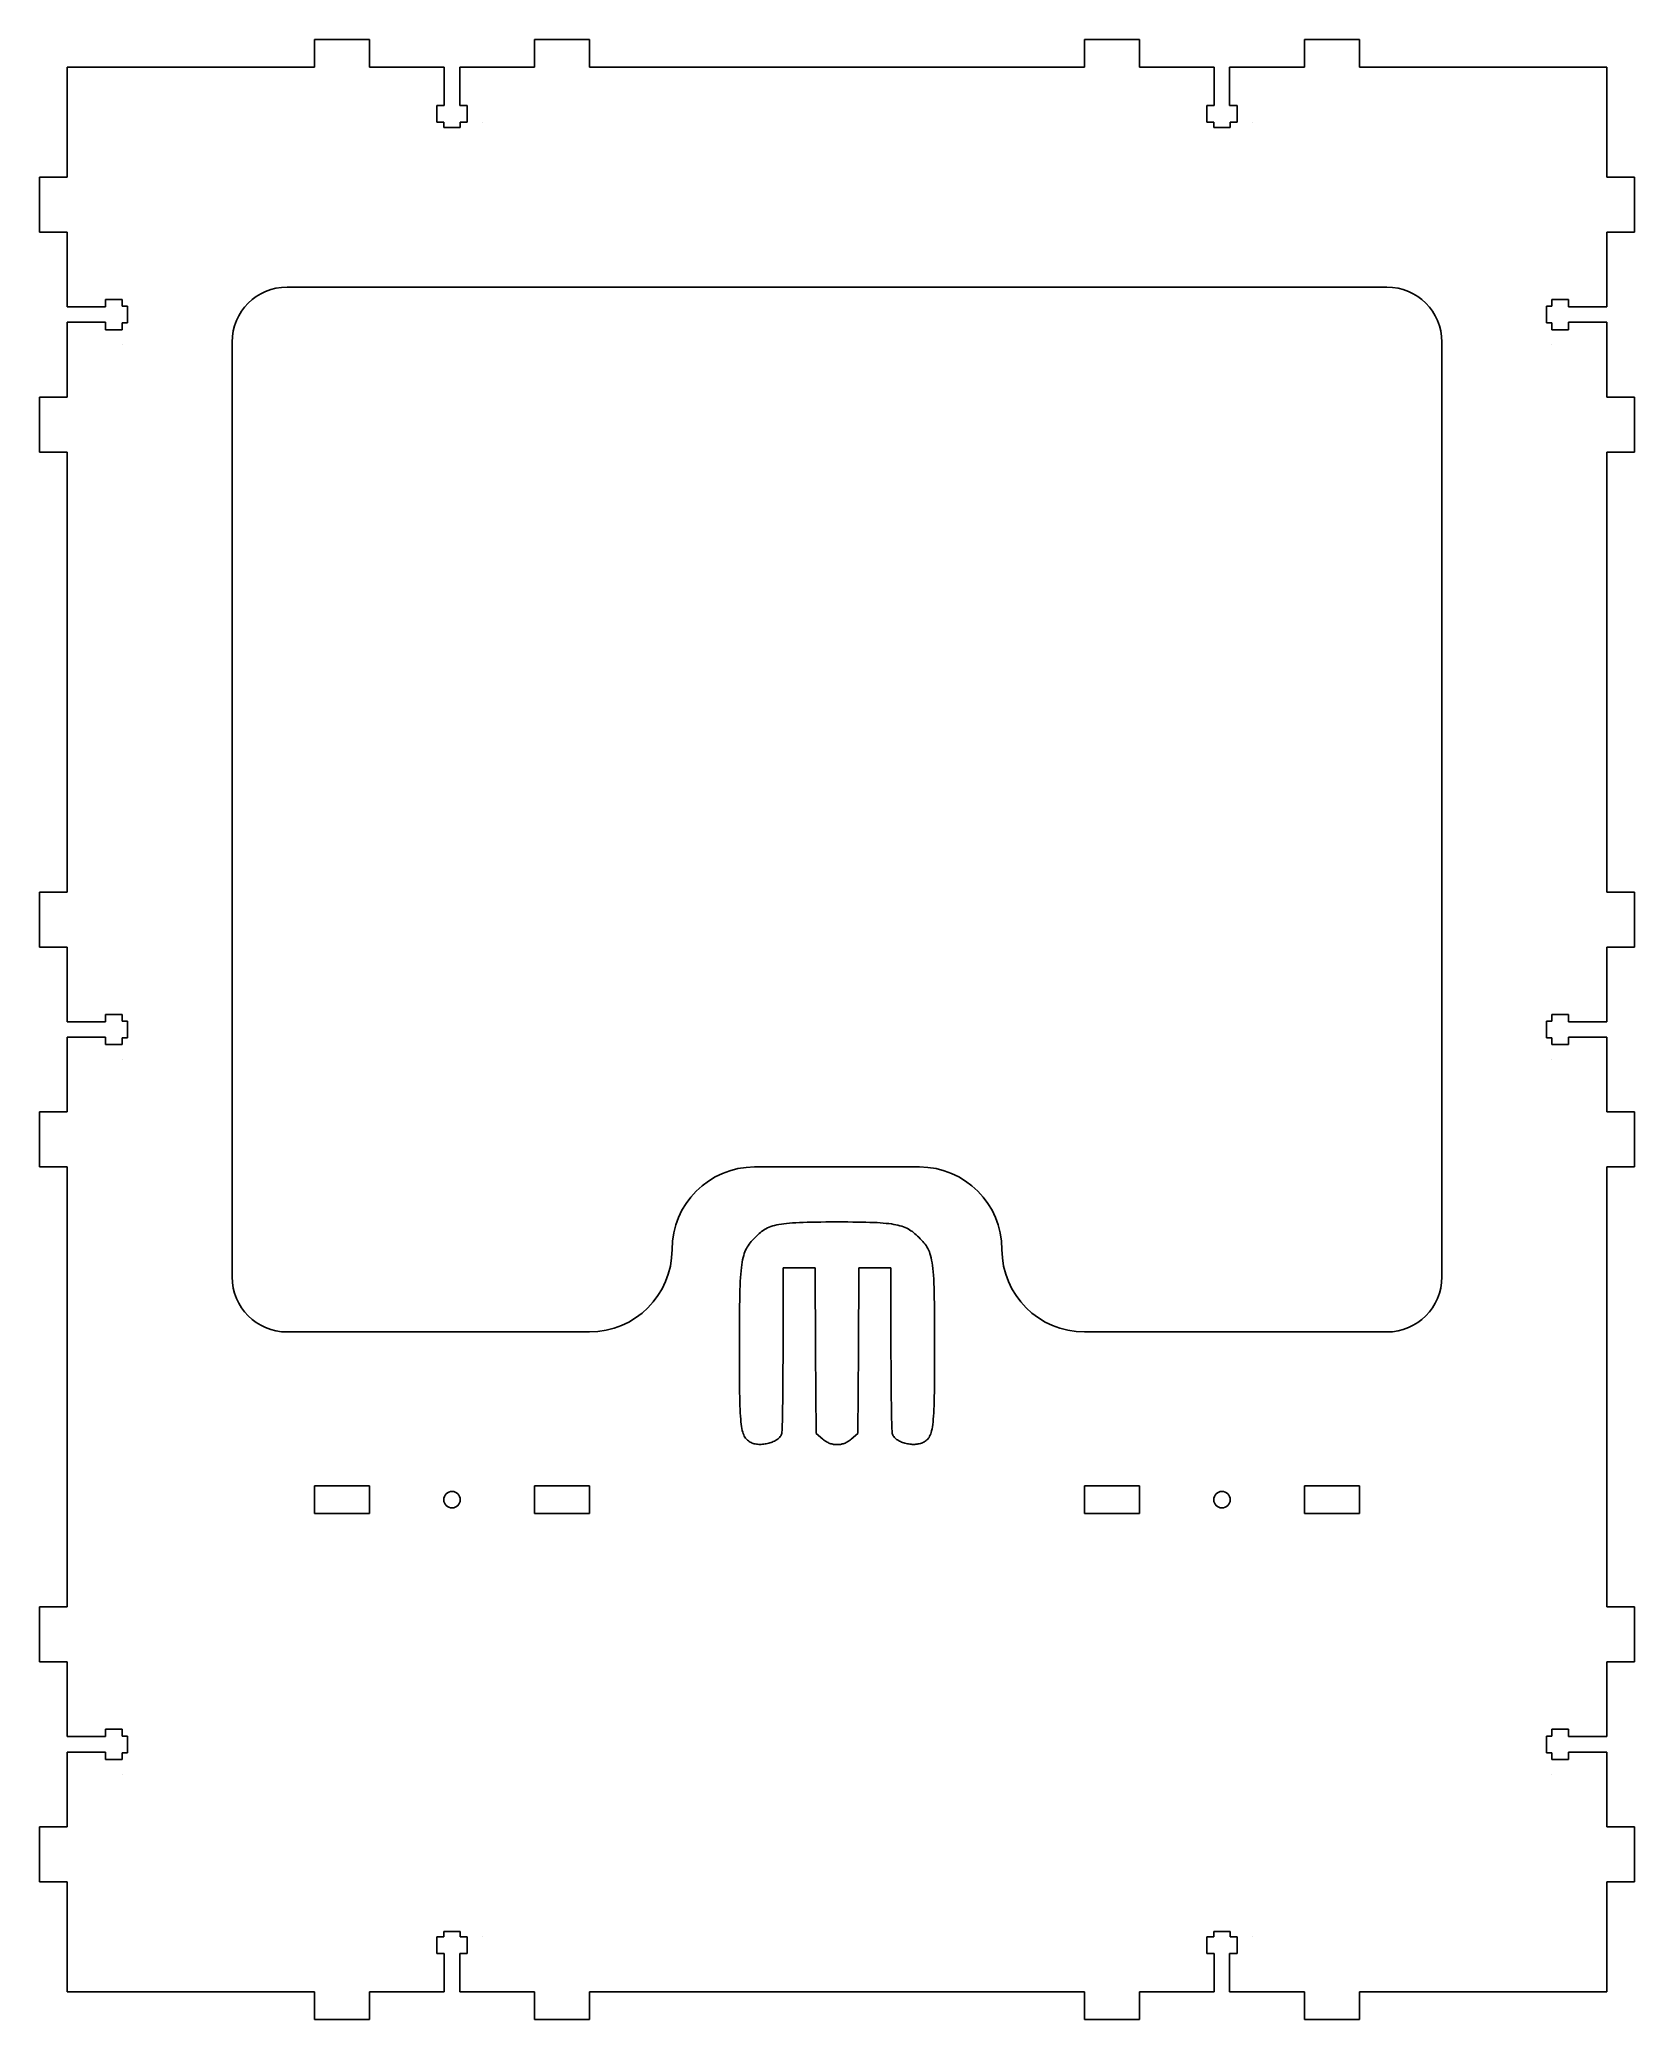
# Model space of a CAD drawing. Header units: millimetres. Extents: x -5 to 285, y -355 to 5.
import ezdxf

# ---------------------------------------------------------------- set-up
doc = ezdxf.new("R2010")
doc.units = ezdxf.units.MM
doc.layers.get('0').update_dxf_attribs({"linetype": 'CONTINUOUS', "lineweight": 25, "true_color": 0x000000})

# ---------------------------------------------------------------- blocks, each defined once
blk = doc.blocks.new('tgrips')
for p, q in [((10, 5), (20, 5)), ((10, 0), (10, 5)), ((20, 5), (20, 0)), ((50, 5), (60, 5)), ((50, 0), (50, 5)), ((60, 5), (60, 0)), ((0, 0), (10, 0)), ((20, 0), (33.58, 0)), ((33.58, 0), (33.58, -7)), ((36.4, -7), (36.4, 0)), ((36.4, 0), (50, 0)), ((60, 0), (70, 0)), ((70, 0), (70, 0)), ((32.25, -7), (32.25, -10)), ((33.58, -7), (32.25, -7)), ((37.75, -7), (36.4, -7)), ((37.75, -7), (37.75, -10)), ((32.25, -10), (33.5, -10)), ((33.5, -10), (33.5, -11)), ((36.5, -10), (37.75, -10)), ((36.5, -11), (36.5, -10)), ((40.5, -10), (40.5, -10)), ((33.5, -11), (36.5, -11))]:
    blk.add_line(p, q)
blk = doc.blocks.new('slot')
for p, q in [((5, 5), (15, 5)), ((5, 5), (5, 0)), ((15, 0), (15, 5)), ((45, 5), (45, 0)), ((45, 5), (55, 5)), ((55, 0), (55, 5)), ((5, 0), (15, 0)), ((45, 0), (55, 0))]:
    blk.add_line(p, q)
blk.add_circle((30, 2.5), 1.5)

msp = doc.modelspace()

# ---------------------------------------------------------------- linework, layer by layer
for p, q in [((0, 0), (0, -10)), ((35, 0), (0, 0)), ((105, 0), (175, 0)), ((245, 0), (247.25, 0)), ((247.25, 0), (280, 0)), ((280, 0), (280, -10)), ((40, -40), (240, -40)), ((30, -220), (30, -50)), ((250, -50), (250, -220)), ((0, -80), (0, -140)), ((280, -80), (280, -140)), ((125, -200), (155, -200)), ((0, -210), (0, -270)), ((125.34, -212.57), (125.58, -212.34)), ((125.58, -212.34), (125.82, -212.12)), ((125.82, -212.12), (126.06, -211.92)), ((126.06, -211.92), (126.3, -211.73)), ((126.3, -211.73), (126.55, -211.55)), ((126.55, -211.55), (126.81, -211.39)), ((126.81, -211.39), (127.08, -211.23)), ((127.08, -211.23), (127.36, -211.09)), ((127.36, -211.09), (127.66, -210.96)), ((127.66, -210.96), (127.97, -210.84)), ((127.97, -210.84), (128.31, -210.73)), ((128.31, -210.73), (128.66, -210.63)), ((128.66, -210.63), (129.04, -210.54)), ((129.04, -210.54), (129.44, -210.46)), ((129.44, -210.46), (129.88, -210.39)), ((129.88, -210.39), (130.34, -210.32)), ((130.34, -210.32), (130.83, -210.26)), ((130.83, -210.26), (131.36, -210.21)), ((131.36, -210.21), (131.92, -210.17)), ((131.92, -210.17), (132.52, -210.13)), ((132.52, -210.13), (133.16, -210.1)), ((133.16, -210.1), (133.85, -210.07)), ((133.85, -210.07), (134.58, -210.05)), ((134.58, -210.05), (135.35, -210.03)), ((135.35, -210.03), (136.18, -210.02)), ((136.18, -210.02), (137.06, -210.01)), ((137.06, -210.01), (137.98, -210)), ((137.98, -210), (138.97, -210)), ((138.97, -210), (140.01, -210)), ((140.01, -210), (141.02, -210)), ((141.02, -210), (141.97, -210)), ((141.97, -210), (142.87, -210.01)), ((142.87, -210.01), (143.72, -210.02)), ((143.72, -210.02), (144.52, -210.03)), ((144.52, -210.03), (145.27, -210.05)), ((145.27, -210.05), (145.98, -210.07)), ((145.98, -210.07), (146.65, -210.09)), ((146.65, -210.09), (147.28, -210.12)), ((147.28, -210.12), (147.86, -210.16)), ((147.86, -210.16), (148.42, -210.2)), ((148.42, -210.2), (148.94, -210.25)), ((148.94, -210.25), (149.42, -210.3)), ((149.42, -210.3), (149.88, -210.36)), ((149.88, -210.36), (150.31, -210.43)), ((150.31, -210.43), (150.71, -210.51)), ((150.71, -210.51), (151.08, -210.59)), ((151.08, -210.59), (151.44, -210.68)), ((151.44, -210.68), (151.77, -210.78)), ((151.77, -210.78), (152.09, -210.89)), ((152.09, -210.89), (152.38, -211.01)), ((152.38, -211.01), (152.67, -211.14)), ((152.67, -211.14), (152.94, -211.27)), ((152.94, -211.27), (153.2, -211.42)), ((153.2, -211.42), (153.45, -211.58)), ((153.45, -211.58), (153.7, -211.75)), ((153.7, -211.75), (153.94, -211.94)), ((153.94, -211.94), (154.18, -212.13)), ((154.18, -212.13), (154.42, -212.34)), ((154.42, -212.34), (154.66, -212.56)), ((280, -210), (280, -210)), ((280, -270), (280, -210)), ((110, -215), (110, -215)), ((123.03, -216.1), (123.14, -215.75)), ((123.14, -215.75), (123.26, -215.43)), ((123.26, -215.43), (123.39, -215.13)), ((123.39, -215.13), (123.54, -214.84)), ((123.54, -214.84), (123.69, -214.57)), ((123.69, -214.57), (123.85, -214.31)), ((123.85, -214.31), (124.03, -214.06)), ((124.03, -214.06), (124.22, -213.81)), ((124.22, -213.81), (124.42, -213.57)), ((124.42, -213.57), (124.63, -213.32)), ((124.63, -213.32), (124.86, -213.07)), ((124.86, -213.07), (125.1, -212.81)), ((125.1, -212.81), (125.34, -212.57)), ((154.66, -212.56), (154.9, -212.79)), ((154.9, -212.79), (155.15, -213.04)), ((155.15, -213.04), (155.39, -213.28)), ((155.39, -213.28), (155.61, -213.52)), ((155.61, -213.52), (155.82, -213.77)), ((155.82, -213.77), (156.01, -214.01)), ((156.01, -214.01), (156.2, -214.26)), ((156.2, -214.26), (156.36, -214.52)), ((156.36, -214.52), (156.52, -214.8)), ((156.52, -214.8), (156.66, -215.09)), ((156.66, -215.09), (156.79, -215.41)), ((156.79, -215.41), (156.91, -215.74)), ((156.91, -215.74), (157.02, -216.11)), ((170, -215), (170, -215)), ((122.45, -220.11), (122.5, -219.46)), ((122.5, -219.46), (122.55, -218.86)), ((122.55, -218.86), (122.61, -218.3)), ((122.61, -218.3), (122.68, -217.78)), ((122.68, -217.78), (122.76, -217.31)), ((122.76, -217.31), (122.84, -216.87)), ((122.84, -216.87), (122.93, -216.47)), ((122.93, -216.47), (123.03, -216.1)), ((133.1, -218.35), (130.19, -218.35)), ((130.19, -218.35), (130.19, -233.14)), ((136, -218.35), (133.1, -218.35)), ((136.12, -233.42), (136, -218.35)), ((144, -218.35), (143.88, -233.42)), ((146.91, -218.35), (144, -218.35)), ((149.81, -218.35), (146.91, -218.35)), ((149.81, -233.14), (149.81, -218.35)), ((157.02, -216.11), (157.12, -216.5)), ((157.12, -216.5), (157.21, -216.93)), ((157.21, -216.93), (157.29, -217.4)), ((157.29, -217.4), (157.37, -217.9)), ((157.37, -217.9), (157.43, -218.45)), ((157.43, -218.45), (157.49, -219.05)), ((157.49, -219.05), (157.54, -219.7)), ((122.33, -223.29), (122.35, -222.4)), ((122.35, -222.4), (122.38, -221.58)), ((122.38, -221.58), (122.41, -220.82)), ((122.41, -220.82), (122.45, -220.11)), ((157.54, -219.7), (157.58, -220.4)), ((157.58, -220.4), (157.62, -221.16)), ((157.62, -221.16), (157.65, -221.98)), ((157.65, -221.98), (157.67, -222.86)), ((157.67, -222.86), (157.69, -223.82)), ((122.27, -227.51), (122.28, -226.35)), ((122.28, -226.35), (122.29, -225.26)), ((122.29, -225.26), (122.31, -224.24)), ((122.31, -224.24), (122.33, -223.29)), ((157.69, -223.82), (157.71, -224.84)), ((157.71, -224.84), (157.72, -225.93)), ((157.72, -225.93), (157.73, -227.11)), ((40, -230), (95, -230)), ((122.26, -228.76), (122.27, -227.51)), ((122.26, -230.09), (122.26, -228.76)), ((122.26, -231.5), (122.26, -230.09)), ((157.73, -227.11), (157.74, -228.36)), ((157.74, -228.36), (157.74, -229.7)), ((157.74, -229.7), (157.75, -231.12)), ((185, -230), (240, -230)), ((122.26, -233), (122.26, -231.5)), ((122.26, -234.36), (122.26, -233)), ((130.19, -233.14), (130.19, -233.92)), ((130.19, -233.92), (130.19, -234.7)), ((136.24, -248.49), (136.12, -233.42)), ((143.88, -233.42), (143.76, -248.49)), ((149.81, -233.92), (149.81, -233.14)), ((149.81, -234.7), (149.81, -233.92)), ((157.75, -231.12), (157.75, -232.64)), ((157.75, -232.64), (157.75, -234.05)), ((122.26, -235.65), (122.26, -234.36)), ((122.26, -236.86), (122.26, -235.65)), ((122.27, -237.99), (122.26, -236.86)), ((130.19, -235.46), (130.18, -236.22)), ((130.18, -236.22), (130.18, -236.96)), ((130.18, -236.96), (130.18, -237.69)), ((130.19, -234.7), (130.19, -235.46)), ((149.82, -235.46), (149.81, -234.7)), ((149.82, -236.22), (149.82, -235.46)), ((149.82, -236.96), (149.82, -236.22)), ((149.83, -237.69), (149.82, -236.96)), ((157.74, -236.63), (157.73, -237.8)), ((157.75, -234.05), (157.74, -235.38)), ((157.74, -235.38), (157.74, -236.63)), ((122.28, -239.06), (122.27, -237.99)), ((122.29, -240.05), (122.28, -239.06)), ((122.3, -240.98), (122.29, -240.05)), ((122.31, -241.85), (122.3, -240.98)), ((130.15, -241.11), (130.14, -241.74)), ((130.16, -240.46), (130.15, -241.11)), ((130.17, -239.11), (130.16, -239.79)), ((130.16, -239.79), (130.16, -240.46)), ((130.18, -237.69), (130.17, -238.41)), ((130.17, -238.41), (130.17, -239.11)), ((149.83, -238.41), (149.83, -237.69)), ((149.83, -239.11), (149.83, -238.41)), ((149.84, -239.79), (149.83, -239.11)), ((149.85, -240.46), (149.84, -239.79)), ((149.85, -241.11), (149.85, -240.46)), ((149.86, -241.74), (149.85, -241.11)), ((157.7, -240.88), (157.69, -241.77)), ((157.72, -239.92), (157.7, -240.88)), ((157.73, -238.9), (157.72, -239.92)), ((157.73, -237.8), (157.73, -238.9)), ((122.33, -242.65), (122.31, -241.85)), ((122.36, -243.4), (122.33, -242.65)), ((122.38, -244.09), (122.36, -243.4)), ((122.42, -244.72), (122.38, -244.09)), ((122.45, -245.31), (122.42, -244.72)), ((130.1, -244.57), (130.09, -245.06)), ((130.11, -244.05), (130.1, -244.57)), ((130.12, -243.51), (130.11, -244.05)), ((130.13, -242.94), (130.12, -243.51)), ((130.14, -241.74), (130.13, -242.35)), ((130.13, -242.35), (130.13, -242.94)), ((149.87, -242.35), (149.86, -241.74)), ((149.88, -242.94), (149.87, -242.35)), ((149.88, -243.51), (149.88, -242.94)), ((149.89, -244.05), (149.88, -243.51)), ((149.9, -244.57), (149.89, -244.05)), ((149.91, -245.06), (149.9, -244.57)), ((157.58, -244.72), (157.55, -245.32)), ((157.62, -244.07), (157.58, -244.72)), ((157.64, -243.36), (157.62, -244.07)), ((157.67, -242.6), (157.64, -243.36)), ((157.69, -241.77), (157.67, -242.6)), ((122.49, -245.85), (122.45, -245.31)), ((122.54, -246.34), (122.49, -245.85)), ((122.59, -246.79), (122.54, -246.34)), ((122.65, -247.19), (122.59, -246.79)), ((122.71, -247.56), (122.65, -247.19)), ((122.78, -247.9), (122.71, -247.56)), ((122.85, -248.2), (122.78, -247.9)), ((122.94, -248.47), (122.85, -248.2)), ((129.97, -248.31), (129.96, -248.45)), ((129.98, -248.14), (129.97, -248.31)), ((130, -247.93), (129.98, -248.14)), ((130.01, -247.69), (130, -247.93)), ((130.02, -247.41), (130.01, -247.69)), ((130.03, -247.09), (130.02, -247.41)), ((130.05, -246.75), (130.03, -247.09)), ((130.06, -246.37), (130.05, -246.75)), ((130.07, -245.96), (130.06, -246.37)), ((130.08, -245.52), (130.07, -245.96)), ((130.09, -245.06), (130.08, -245.52)), ((149.92, -245.52), (149.91, -245.06)), ((149.93, -245.96), (149.92, -245.52)), ((149.95, -246.37), (149.93, -245.96)), ((149.96, -246.75), (149.95, -246.37)), ((149.97, -247.09), (149.96, -246.75)), ((149.98, -247.41), (149.97, -247.09)), ((149.99, -247.69), (149.98, -247.41)), ((150.01, -247.93), (149.99, -247.69)), ((150.02, -248.14), (150.01, -247.93)), ((150.03, -248.31), (150.02, -248.14)), ((150.05, -248.45), (150.03, -248.31)), ((157.13, -248.25), (157.04, -248.52)), ((157.21, -247.95), (157.13, -248.25)), ((157.28, -247.61), (157.21, -247.95)), ((157.35, -247.24), (157.28, -247.61)), ((157.4, -246.82), (157.35, -247.24)), ((157.46, -246.37), (157.4, -246.82)), ((157.51, -245.87), (157.46, -246.37)), ((157.55, -245.32), (157.51, -245.87)), ((123.03, -248.71), (122.94, -248.47)), ((123.12, -248.92), (123.03, -248.71)), ((123.23, -249.11), (123.12, -248.92)), ((123.34, -249.29), (123.23, -249.11)), ((123.46, -249.44), (123.34, -249.29)), ((123.59, -249.58), (123.46, -249.44)), ((123.73, -249.7), (123.59, -249.58)), ((123.88, -249.82), (123.73, -249.7)), ((124.03, -249.93), (123.88, -249.82)), ((124.2, -250.03), (124.03, -249.93)), ((124.37, -250.12), (124.2, -250.03)), ((124.2, -250.03), (124.2, -250.03)), ((124.55, -250.19), (124.37, -250.12)), ((124.73, -250.26), (124.55, -250.19)), ((124.93, -250.32), (124.73, -250.26)), ((125.13, -250.36), (124.93, -250.32)), ((125.34, -250.4), (125.13, -250.36)), ((125.56, -250.42), (125.34, -250.4)), ((125.78, -250.44), (125.56, -250.42)), ((126, -250.44), (125.78, -250.44)), ((126.22, -250.44), (126, -250.44)), ((126.45, -250.42), (126.22, -250.44)), ((126.68, -250.4), (126.45, -250.42)), ((126.91, -250.37), (126.68, -250.4)), ((127.14, -250.33), (126.91, -250.37)), ((127.36, -250.29), (127.14, -250.33)), ((127.58, -250.23), (127.36, -250.29)), ((127.8, -250.17), (127.58, -250.23)), ((128.02, -250.1), (127.8, -250.17)), ((128.22, -250.02), (128.02, -250.1)), ((128.42, -249.93), (128.22, -250.02)), ((128.62, -249.84), (128.42, -249.93)), ((128.8, -249.74), (128.62, -249.84)), ((128.98, -249.64), (128.8, -249.74)), ((129.14, -249.53), (128.98, -249.64)), ((129.3, -249.41), (129.14, -249.53)), ((129.44, -249.29), (129.3, -249.41)), ((129.57, -249.16), (129.44, -249.29)), ((129.68, -249.03), (129.57, -249.16)), ((129.78, -248.89), (129.68, -249.03)), ((129.86, -248.75), (129.78, -248.89)), ((129.93, -248.6), (129.86, -248.75)), ((129.94, -248.55), (129.93, -248.6)), ((129.96, -248.45), (129.94, -248.55)), ((137.41, -249.49), (136.24, -248.49)), ((137.57, -249.62), (137.41, -249.49)), ((137.72, -249.73), (137.57, -249.62)), ((137.88, -249.84), (137.72, -249.73)), ((138.04, -249.94), (137.88, -249.84)), ((138.2, -250.03), (138.04, -249.94)), ((138.37, -250.12), (138.2, -250.03)), ((138.53, -250.19), (138.37, -250.12)), ((138.7, -250.26), (138.53, -250.19)), ((138.87, -250.32), (138.7, -250.26)), ((139.04, -250.37), (138.87, -250.32)), ((139.22, -250.41), (139.04, -250.37)), ((139.39, -250.44), (139.22, -250.41)), ((139.56, -250.47), (139.39, -250.44)), ((139.74, -250.48), (139.56, -250.47)), ((139.91, -250.49), (139.74, -250.48)), ((140.09, -250.49), (139.91, -250.49)), ((140.26, -250.48), (140.09, -250.49)), ((140.44, -250.47), (140.26, -250.48)), ((140.61, -250.44), (140.44, -250.47)), ((140.79, -250.41), (140.61, -250.44)), ((140.96, -250.37), (140.79, -250.41)), ((141.13, -250.32), (140.96, -250.37)), ((141.3, -250.26), (141.13, -250.32)), ((141.47, -250.19), (141.3, -250.26)), ((141.64, -250.12), (141.47, -250.19)), ((141.8, -250.03), (141.64, -250.12)), ((141.96, -249.94), (141.8, -250.03)), ((142.12, -249.84), (141.96, -249.94)), ((142.28, -249.73), (142.12, -249.84)), ((142.44, -249.62), (142.28, -249.73)), ((142.59, -249.49), (142.44, -249.62)), ((143.76, -248.49), (142.59, -249.49)), ((150.06, -248.55), (150.05, -248.45)), ((150.07, -248.6), (150.06, -248.55)), ((150.14, -248.75), (150.07, -248.6)), ((150.22, -248.89), (150.14, -248.75)), ((150.32, -249.03), (150.22, -248.89)), ((150.43, -249.16), (150.32, -249.03)), ((150.55, -249.29), (150.43, -249.16)), ((150.69, -249.41), (150.55, -249.29)), ((150.84, -249.53), (150.69, -249.41)), ((151, -249.64), (150.84, -249.53)), ((151.17, -249.74), (151, -249.64)), ((151.35, -249.84), (151.17, -249.74)), ((151.54, -249.93), (151.35, -249.84)), ((151.73, -250.01), (151.54, -249.93)), ((151.93, -250.09), (151.73, -250.01)), ((152.14, -250.16), (151.93, -250.09)), ((152.35, -250.22), (152.14, -250.16)), ((152.57, -250.28), (152.35, -250.22)), ((152.79, -250.33), (152.57, -250.28)), ((153.01, -250.37), (152.79, -250.33)), ((153.24, -250.4), (153.01, -250.37)), ((153.46, -250.42), (153.24, -250.4)), ((153.68, -250.44), (153.46, -250.42)), ((153.91, -250.44), (153.68, -250.44)), ((154.13, -250.44), (153.91, -250.44)), ((154.35, -250.42), (154.13, -250.44)), ((154.56, -250.4), (154.35, -250.42)), ((154.77, -250.37), (154.56, -250.4)), ((154.97, -250.33), (154.77, -250.37)), ((155.17, -250.27), (154.97, -250.33)), ((155.36, -250.21), (155.17, -250.27)), ((155.55, -250.13), (155.36, -250.21)), ((155.72, -250.05), (155.55, -250.13)), ((155.9, -249.95), (155.72, -250.05)), ((156.06, -249.85), (155.9, -249.95)), ((156.22, -249.74), (156.06, -249.85)), ((156.36, -249.62), (156.22, -249.74)), ((156.5, -249.48), (156.36, -249.62)), ((156.62, -249.33), (156.5, -249.48)), ((156.74, -249.16), (156.62, -249.33)), ((156.85, -248.97), (156.74, -249.16)), ((156.95, -248.76), (156.85, -248.97)), ((157.04, -248.52), (156.95, -248.76)), ((0, -340), (0, -350)), ((280, -340), (280, -350)), ((35, -350), (0, -350)), ((175, -350), (105, -350)), ((280, -350), (245, -350))]:
    msp.add_line(p, q)
for centre, radius, start, end in [((40, -50), 10, 90, 180), ((240, -50), 10, 0, 90), ((125, -215), 15, 90, 180), ((155, -215), 15, 0, 90), ((95, -215), 15, 270, 0), ((185, -215), 15, 180, 270), ((40, -220), 10, 180, 270), ((240, -220), 10, 270, 0)]:
    msp.add_arc(centre, radius, start, end)

# ---------------------------------------------------------------- block references
for name, p in [('tgrips', (35, 0)), ('tgrips', (175, 0)), ('slot', (40, -263)), ('slot', (180, -263))]:
    msp.add_blockref(name, p)
at = {"yscale": -1}
for p, rotation in [((0, -10), 270), ((0, -140), 270), ((0, -270), 269.9999999999987)]:
    msp.add_blockref('tgrips', p, dxfattribs=dict(at, rotation=rotation))
at = {"rotation": 270}
for p in [(280, -10), (280, -140), (280, -270)]:
    msp.add_blockref('tgrips', p, dxfattribs=at)
at = {"yscale": -1}
for p in [(35, -350), (175, -350)]:
    msp.add_blockref('tgrips', p, dxfattribs=at)

doc.saveas('drawing.dxf')
